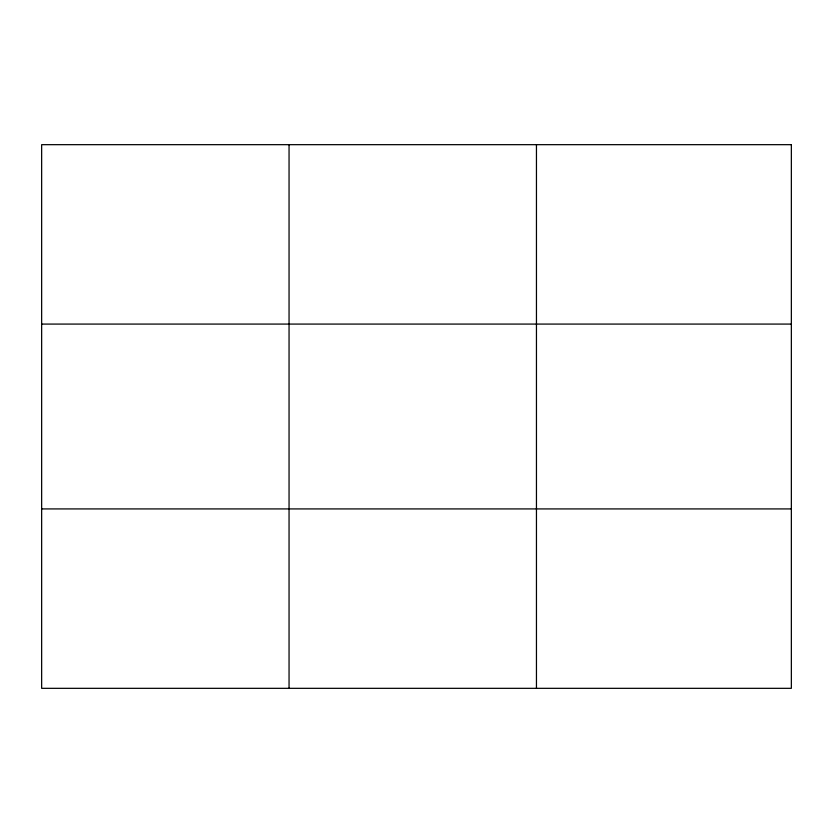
<?xml version="1.0" encoding="UTF-8"?>
<svg xmlns="http://www.w3.org/2000/svg" width="833" height="833" viewBox="0 0 833 833"><rect width="100%" height="100%" fill="white"/><g stroke="black" fill="none" stroke-linecap="round" stroke-linejoin="round"><path stroke-width="1.25" d="M289.051 144.671L289.051 688.329M536.452 144.671L536.452 688.329M41.65 324.079L791.35 324.079M41.65 508.921L791.35 508.921M791.35 144.671L791.35 688.329L41.65 688.329L41.65 144.671L791.35 144.671"/></g></svg>
